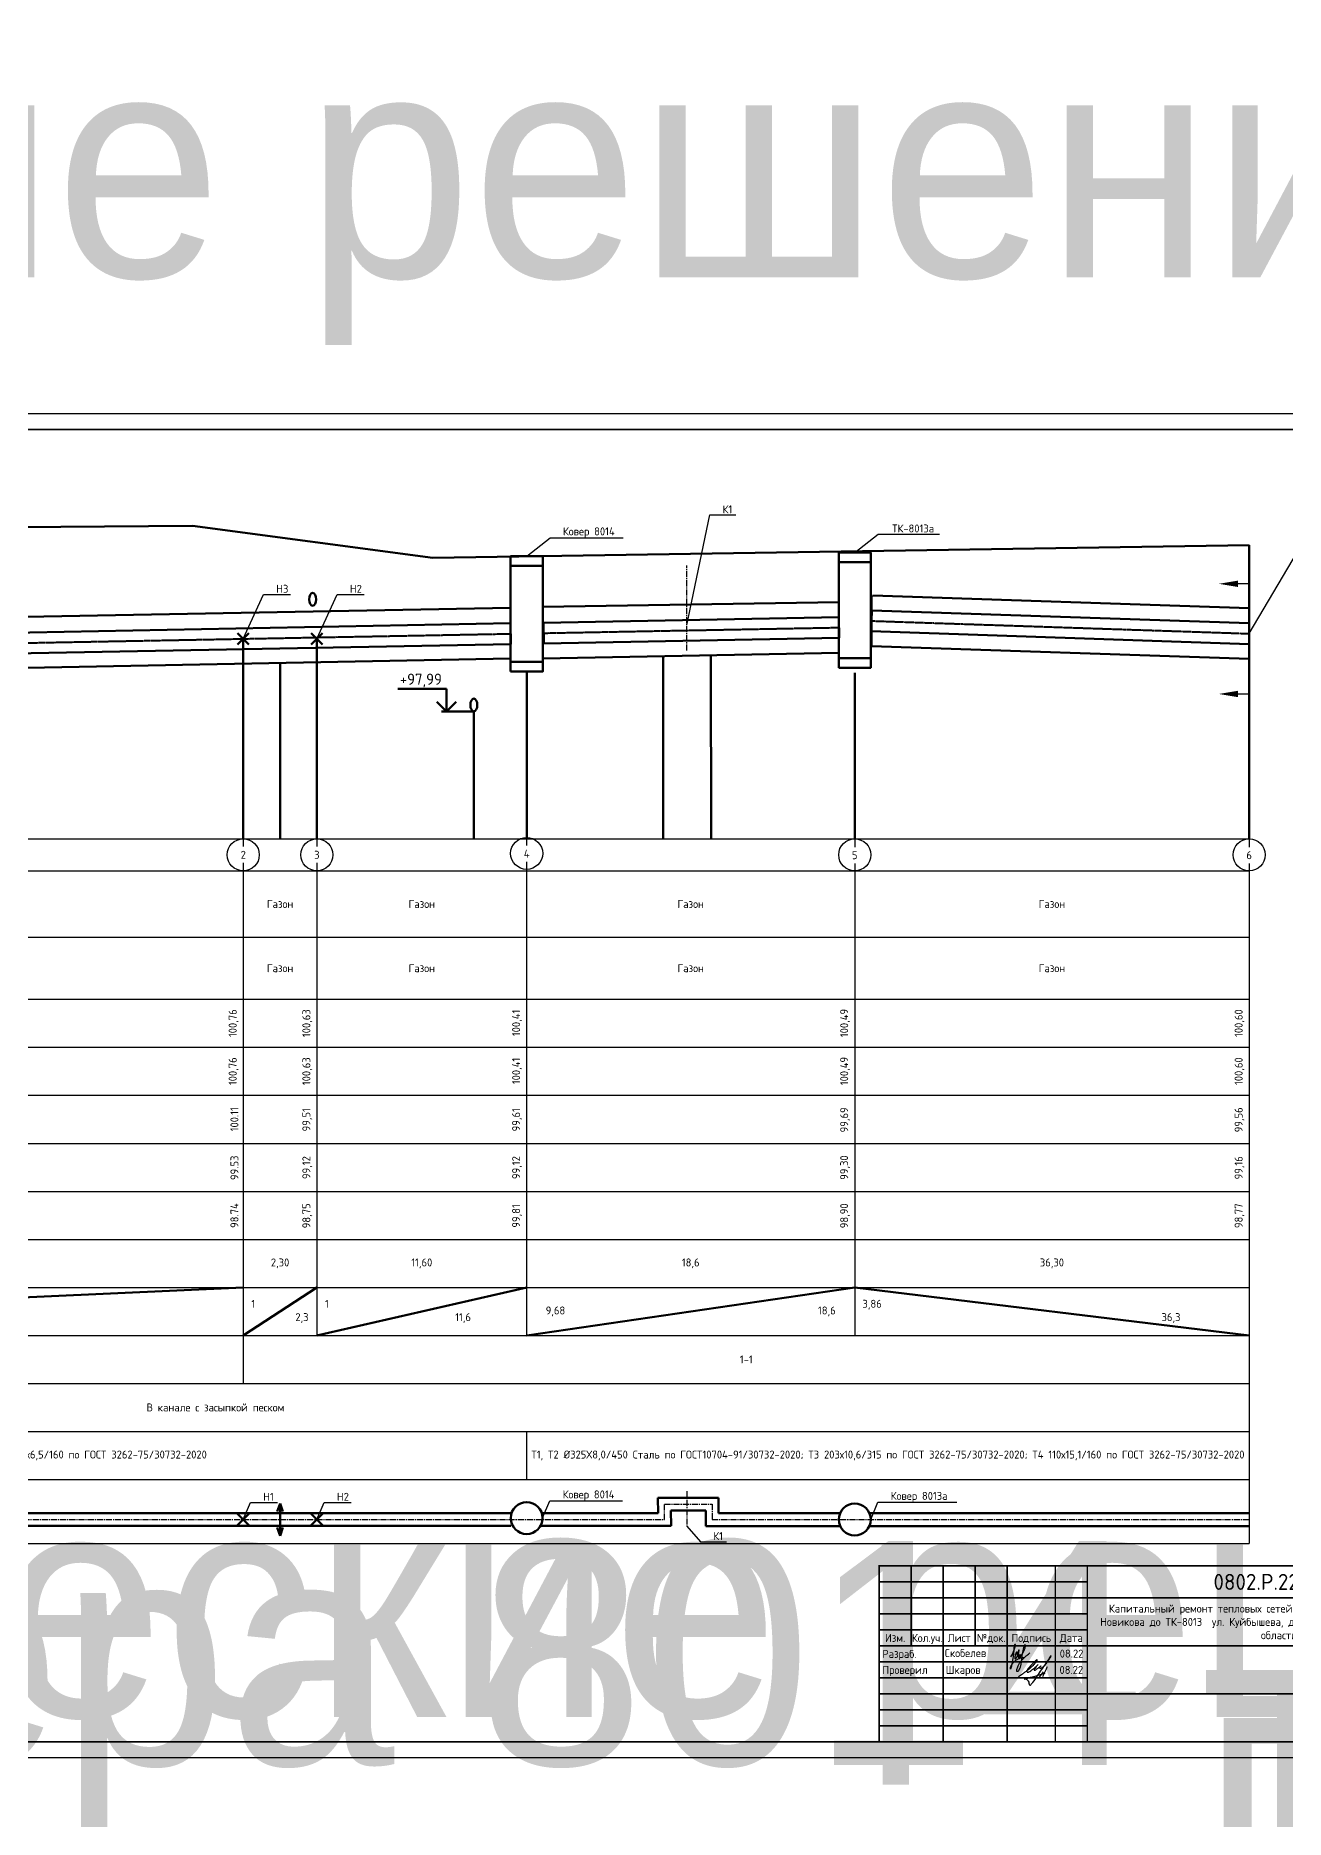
# Model space of a CAD drawing. Header units: metres. Extents: x 1981 to 7362, y 1229 to 3678.
# Drawn here: x 4073 to 4464, y 2857 to 3414 of the extents above; entities that cross this region are included whole.
import ezdxf
from ezdxf import colors
from ezdxf.entities.mleader import LeaderData, LeaderLine
from ezdxf.enums import TextEntityAlignment as Align
from ezdxf.math import Vec2, Vec3

# ---------------------------------------------------------------- set-up
doc = ezdxf.new("R2018")
doc.units = ezdxf.units.M
doc.linetypes.add('CENTER2', pattern=[28.575, 19.05, -3.175, 3.175, -3.175])
for name, color, linetype, lineweight in [('M-EQPM', 50, 'Continuous', 18), ('Основной', 255, 'Continuous', 50), ('Ось', 2, 'CENTER2', 40), ('Подписи', 7, 'Continuous', 30), ('Размерный', 4, 'Continuous', 30)]:
    doc.layers.add(name, color=color, linetype=linetype, lineweight=lineweight)
doc.layers.add('Форматы', color=7, linetype='Continuous')
doc.styles.add('GOST', font='GOST.shx', dxfattribs={"oblique": 15})
doc.styles.add('GOST-2.304_Type-B', font='GOST Common.ttf')
doc.styles.get("Standard").update_dxf_attribs({"font": 'GOST Common.ttf'})

# ---------------------------------------------------------------- blocks, each defined once
blk = doc.blocks.new('*T16')
at = {"layer": 'Основной', "color": 0, "linetype": 'ByBlock', "lineweight": -2, "transparency": 16777216}
for p, q in [((0, 0), (730.95, 0)), ((0, 0), (0, -220.13)), ((60, 0), (60, -220.13)), ((416.84, 0), (416.84, -170.13)), ((439.84, 0), (439.84, -155.13)), ((505.34, 0), (505.34, -155.13)), ((607.78, 0), (607.78, -155.13)), ((730.95, 0), (730.95, -220.13)), ((0, -10), (730.95, -10)), ((85.34, -10), (85.34, -220.13)), ((0, -30.72), (730.95, -30.72)), ((0, -50.13), (730.95, -50.13)), ((0, -65.13), (730.95, -65.13)), ((0, -80.13), (730.95, -80.13)), ((0, -95.13), (730.95, -95.13)), ((0, -110.13), (730.95, -110.13)), ((0, -125.13), (730.95, -125.13)), ((0, -140.13), (730.95, -140.13)), ((0, -155.13), (730.95, -155.13)), ((0, -170.13), (730.95, -170.13)), ((0, -185.13), (730.95, -185.13)), ((505.34, -185.13), (505.34, -200.13)), ((0, -200.13), (730.95, -200.13)), ((0, -220.13), (730.95, -220.13))]:
    blk.add_line(p, q, dxfattribs=at)
at = {"layer": 'Основной', "color": 0, "transparency": 16777216}
for s, insert, char_height, width, attachment_point in [('Характерные точки', (30, -5), 2.5, 57, 5), ('Существующие покрытие', (30, -20.36), 2.5, 57, 5), ('Газон', (251.09, -20.36), 2.5, 330.5, 5), ('Газон', (428.34, -20.36), 2.5, 22, 5), ('Газон', (472.59, -20.36), 2.5, 64.5, 5), ('Газон', (556.56, -20.36), 2.5, 101.4384, 5), ('Газон', (669.36, -20.36), 2.5, 122.1622, 5), ('Проектируемое покрытие', (30, -40.42), 2.5, 57, 5), ('Газон', (251.09, -40.42), 2.5, 330.5, 5), ('Газон', (428.34, -40.42), 2.5, 22, 5), ('Газон', (472.59, -40.42), 2.5, 64.5, 5), ('Газон', (556.56, -40.42), 2.5, 101.4384, 5), ('Газон', (669.36, -40.42), 2.5, 122.1622, 5), ('Проектная отметка   земли, м', (30, -57.63), 2.5, 57, 5), ('Натуральная отметка земли, м', (30, -72.63), 2.5, 57, 5), ('Отметка верха лотка трубы, м', (30, -87.63), 2.5, 57, 5), ('Отметка оси трубопровода, м', (30, -102.63), 2.5, 57, 5), ('Отметка низа лотка, м', (30, -117.63), 2.5, 57, 5), ('Расстояние между характерными точками, м', (30, -132.63), 2.5, 57, 5), ('66,30', (251.09, -132.63), 2.5, 328.5, 5), ('2,30', (428.34, -132.63), 2.5, 20, 5), ('11,60', (472.59, -132.63), 2.5, 62.5, 5), ('18,6', (556.56, -132.63), 2.5, 99.4384, 5), ('36,30', (669.36, -132.63), 2.5, 120.1622, 5), ('\\A1;Уклон°/{\\H0.7x;\\S^ 00;}                        Длинна,м', (30, -147.63), 2.5, 57.4278, 5), ('10,86                                                                                                                                                                                                                                   66,3', (251.09, -147.63), 2.5, 328.5, 5), ('1                                                                                                                                                                                                                          2,3', (428.34, -147.63), 2.5, 20, 5), ('1                                                          11,6', (472.59, -147.63), 2.5, 62.5, 5), ('3,86                                                                                                                             36,3', (669.36, -147.63), 2.5, 120.1622, 5), ('9,68                                                    18,6', (556.56, -147.63), 2.5, 99.4384, 5), ('Номер характерных разрезов', (30, -162.63), 2.5, 57, 5), ('2-2', (251.09, -162.63), 2.5, 328.5, 5), ('1-1', (573.9, -162.63), 2.5, 311.1006, 5), ('Тип прокладки', (30, -177.63), 2.5, 57, 5), ('В канале с засыпкой песком', (408.15, -177.63), 2.5, 642.6006, 5), ('Размер и материал трубы по ГОСТу', (30, -192.63), 2.5, 57, 5), ('Т1, Т2 %%C273х7,0/400 Сталь по ГОСТ10704-91/30732-2020; Т3 144х7,5/225 по ГОСТ 3262-75/30732-2020; Т4 101х6,5/160 по ГОСТ 3262-75/30732-2020', (295.34, -192.63), 2.5, 417, 5), ('Т1, Т2 %%C325Х8,0/450 Сталь по ГОСТ10704-91/30732-2020; Т3 203х10,6/315 по ГОСТ 3262-75/30732-2020; Т4 110х15,1/160 по ГОСТ 3262-75/30732-2020', (618.15, -192.63), 2.5, 222.6006, 5), ('Развернутый план теплосети', (1.5, -210.13), 3.5, 57, 4)]:
    blk.add_mtext(s, dxfattribs=dict(at, insert=insert, char_height=char_height, width=width, attachment_point=attachment_point))
at = {"layer": 'Основной', "color": 0, "transparency": 16777216, "char_height": 2.5, "width": 12, "attachment_point": 6, "rotation": 90}
for s, insert in [('100,77', (82.34, -53.26)), ('100,76', (413.84, -53.27)), ('100,63', (436.84, -53.27)), ('100,41', (502.34, -53.39)), ('100,49', (604.78, -53.14)), ('100,60', (727.95, -53.27)), ('100,77', (82.34, -68.26)), ('100,76', (413.84, -68.27)), ('100,63', (436.84, -68.27)), ('100,41', (502.34, -68.39)), ('100,49', (604.78, -68.14)), ('100,60', (727.95, -68.27)), ('99,23', (82.34, -83.89)), ('100.11', (414.09, -83.83)), ('99,51', (436.84, -84.14)), ('99,61', (502.34, -84.14)), ('99,69', (604.78, -83.89)), ('99,56', (727.95, -83.89)), ('98,81', (82.34, -99.14)), ('99.53', (414.09, -98.96)), ('99,12', (436.84, -99.14)), ('99,12', (502.34, -99.14)), ('99,30', (604.78, -98.89)), ('99,16', (727.95, -99.14)), ('98,41', (82.34, -114.02)), ('98.74', (414.09, -113.83)), ('98,75', (436.84, -113.89)), ('99,81', (502.34, -114.14)), ('98,90', (604.78, -113.89)), ('98,77', (727.95, -113.89))]:
    blk.add_mtext(s, dxfattribs=dict(at, insert=insert))
blk = doc.blocks.new('*U24')
at = {"layer": 'Основной'}
for p, q in [((0, -3.25), (0, 3.25)), ((0, 3.25), (414.79, 3.25)), ((414.79, 3.25), (414.79, -3.25)), ((414.79, -3.25), (0, -3.25))]:
    blk.add_line(p, q, dxfattribs=at)
at = {"layer": 'Ось', "ltscale": 0.02}
blk.add_line((0, 0), (414.79, 0), dxfattribs=at)
at = {"layer": 'Подписи', "flags": 1}
for tag, p in [('ПОЗИЦИЯ', (26.68, 1.39)), ('НАИМЕНОВАНИЕ', (26.85, -2.03)), ('ОБОЗНАЧЕНИЕ', (26.77, -5.58)), ('ПРИМЕЧАНИЕ', (26.93, -12.57)), ('МАССА_ЕД.,КГ.', (27.01, -9.32))]:
    blk.add_attdef(tag, p, '', height=2.5, dxfattribs=at)
blk = doc.blocks.new('_None')
blk = doc.blocks.new('*U147')
blk.add_lwpolyline([(0, 123), (891, 123), (891, -297), (0, -297)], close=True)
at = {"const_width": 0.5}
blk.add_lwpolyline([(20, 118), (886, 118), (886, -292), (20, -292)], close=True, dxfattribs=at)
for points in [[(701, -292), (701, -237), (886, -237)], [(711, -237), (711, -262)], [(721, -237), (721, -292)], [(731, -237), (731, -262)], [(741, -237), (741, -292)], [(756, -237), (756, -292)], [(766, -237), (766, -292)], [(701, -242), (766, -242)], [(701, -247), (766, -247)], [(766, -247), (886, -247)], [(701, -252), (766, -252)], [(701, -257), (766, -257)], [(701, -262), (886, -262)], [(701, -267), (766, -267)], [(701, -272), (766, -272)], [(701, -277), (766, -277)], [(766, -277), (886, -277)], [(701, -282), (766, -282)], [(701, -287), (766, -287)]]:
    blk.add_lwpolyline(points, dxfattribs=at)
at = {"style": 'GOST-2.304_Type-B'}
for s, height, p in [('0802.Р.22-ТС.3', 5, (826, -242)), ('Изм.', 2.5, (706, -259.5)), ('Кол.уч.', 2.5, (716, -259.5)), ('Лист', 2.5, (726, -259.5)), ('№док.', 2.5, (736, -259.5)), ('Подпись', 2.5, (748.5, -259.5)), ('Дата', 2.5, (761, -259.5))]:
    blk.add_text(s, height=height, dxfattribs=at).set_placement(p, align=Align.MIDDLE_CENTER)
for s, p in [('Разраб.', (702, -264.5)), ('Проверил', (702, -269.5))]:
    blk.add_text(s, height=2.5, dxfattribs=at).set_placement(p, align=Align.MIDDLE_LEFT)
at = {"insert": (826, -254.5), "char_height": 2.5, "width": 120, "attachment_point": 5, "style": 'GOST'}
blk.add_mtext('{\\fGOST Common|b0|i0|c204|p34;\\Q0;Капитальный ремонт тепловых сетей от т. А возле ТК-8015 по ул. Б. Новикова до ТК-8013  ул. Куйбышева, д. 24 в ГО г. Рыбинск Ярославской области}', dxfattribs=at)
at = {"style": 'GOST-2.304_Type-B'}
blk.add_attdef('РАЗРАБОТАЛ', text='', height=2.5, dxfattribs=at).set_placement((721.5, -264.22), align=Align.MIDDLE_LEFT)
at = {"style": 'GOST-2.304_Type-B', "flags": 8}
for tag, height, p in [('ДАТА', 2.5, (761.07, -264.4)), ('ЛИСТ', 3, (857.39, -271.92)), ('ЛИСТОВ', 3, (874.89, -271.92)), ('ФОРМАТ', 3, (851.97, -294.75))]:
    blk.add_attdef(tag, text='', height=height, dxfattribs=at).set_placement(p, align=Align.MIDDLE_CENTER)
at = {"style": 'GOST-2.304_Type-B'}
blk.add_attdef('ПРОВЕРИЛ', (721.75, -270.73), '', height=2.5, dxfattribs=at)
at = {"lineweight": 30, "flags": 104}
for tag, p in [('ТЕПЛОВЫЕ_СЕТИ', (801, -269.5)), ('ИМЯ_ЧЕРТЕЖА', (801, -284.5))]:
    blk.add_attdef(tag, text='', height=3, dxfattribs=at).set_placement(p, align=Align.MIDDLE_CENTER)
blk = doc.blocks.new('*U80')
at = {"layer": 'Основной'}
for p, q in [((0, -3.25), (0, 3.25)), ((0, 3.25), (92.25, 3.25)), ((92.25, 3.25), (92.25, -3.25)), ((92.25, -3.25), (0, -3.25))]:
    blk.add_line(p, q, dxfattribs=at)
at = {"layer": 'Ось', "ltscale": 0.02}
blk.add_line((0, 0), (92.25, 0), dxfattribs=at)
at = {"layer": 'Подписи', "flags": 1}
for tag, p in [('ПОЗИЦИЯ', (26.68, 1.39)), ('НАИМЕНОВАНИЕ', (26.85, -2.03)), ('ОБОЗНАЧЕНИЕ', (26.77, -5.58)), ('ПРИМЕЧАНИЕ', (26.93, -12.57)), ('МАССА_ЕД.,КГ.', (27.01, -9.32))]:
    blk.add_attdef(tag, p, '', height=2.5, dxfattribs=at)
blk = doc.blocks.new('Skobelev')
at = {"color": 177, "lineweight": 30, "true_color": 0x293189}
for points in [[(-1.68, -0.45), (-1.4, 0.04), (-1.22, 0.44), (-1.09, 0.78), (-1, 1.03), (-0.84, 1.44), (-0.74, 1.72), (-0.66, 2.01), (-0.6, 2.25), (-0.63, 2.46), (-0.71, 2.49), (-0.8, 2.44), (-0.87, 2.29), (-0.92, 2.05), (-0.97, 1.72), (-0.98, 1.38), (-1, 1.03), (-1.06, 0.66), (-1.08, 0.32), (-1.14, -0.18), (-1.22, -0.78), (-1.3, -1.21), (-1.35, -1.71), (-1.46, -2.17), (-1.52, -2.5), (-1.59, -2.81), (-1.65, -3.01), (-1.72, -3.2), (-1.78, -3.36), (-1.81, -3.4), (-1.83, -3.37), (-1.82, -3.24), (-1.79, -3.08), (-1.71, -2.85), (-1.66, -2.67), (-1.56, -2.43), (-1.36, -2.11), (-1.14, -1.87), (-0.64, -1.39), (-0.06, -1.01), (0.2, -0.88), (0.45, -0.79), (0.8, -0.7), (1.15, -0.64), (1.5, -0.65)], [(-0.21, 0.42), (-0.23, 0.43), (-0.26, 0.38), (-0.27, 0.3), (-0.27, 0.19), (-0.26, 0.12), (-0.2, 0.17), (-0.17, 0.3), (-0.15, 0.42), (-0.16, 0.56), (-0.21, 0.69), (-0.34, 0.65), (-0.44, 0.53), (-0.55, 0.31), (-0.63, 0.09), (-0.66, -0.09), (-0.71, -0.29), (-0.74, -0.51), (-0.76, -0.67), (-0.75, -0.82), (-0.67, -0.93), (-0.57, -0.93), (-0.43, -0.79), (-0.32, -0.59), (-0.21, -0.35), (-0.02, -0.02), (0.06, 0.12), (0.11, 0.23), (0.19, 0.45), (0.2, 0.67), (0.23, 0.85), (0.29, 1.09), (0.2, 1.19), (0.17, 1.17), (0.11, 1.08), (0.08, 0.9), (0.05, 0.69), (0.04, 0.41), (0.01, -0.02), (0.01, -0.21), (0, -0.33), (-0.02, -0.56), (0.01, -0.45), (0.06, -0.41), (0.17, -0.34), (0.24, -0.24), (0.29, -0.12), (0.28, -0.02), (0.21, 0), (0.17, -0.14), (0.14, -0.26), (0.12, -0.4), (0.1, -0.5), (0.12, -0.6), (0.17, -0.68), (0.27, -0.69), (0.34, -0.56), (0.41, -0.42), (0.47, -0.3), (0.5, -0.17), (0.47, -0.07), (0.43, -0.07), (0.39, -0.1), (0.35, -0.2), (0.32, -0.32), (0.3, -0.46), (0.3, -0.55), (0.31, -0.64), (0.36, -0.67), (0.42, -0.65), (0.47, -0.6), (0.51, -0.51), (0.56, -0.41), (0.59, -0.31), (0.63, -0.2), (0.67, -0.11), (0.71, -0.01), (0.69, 0.04), (0.63, 0.03), (0.59, -0.04), (0.55, -0.13), (0.53, -0.2), (0.5, -0.3), (0.47, -0.4), (0.48, -0.47), (0.49, -0.54), (0.54, -0.55), (0.57, -0.48), (0.66, -0.35), (0.74, -0.17), (0.91, 0.06), (1.03, 0.25), (1.16, 0.48), (1.26, 0.66), (1.37, 0.87), (1.48, 1.07), (1.58, 1.31), (1.69, 1.6), (1.74, 1.88), (1.77, 2.12), (1.74, 2.38), (1.68, 2.4), (1.55, 2.32), (1.46, 2.17), (1.39, 1.94), (1.28, 1.6), (1.22, 1.32), (1.18, 1.03), (1.07, 0.58), (1.04, 0.34), (0.95, -0.07), (0.92, -0.36), (0.82, -0.98), (0.78, -1.51), (0.68, -2.13), (0.63, -2.56), (0.55, -2.82), (0.43, -3.16), (0.2, -3.59), (-0.03, -3.94), (-0.24, -3.97), (-0.27, -3.76), (-0.24, -3.49), (-0.14, -3.06), (0.06, -2.58), (0.34, -2), (0.65, -1.6), (1.06, -1.1), (1.63, -0.57), (2.11, -0.11), (2.86, 0.49)]]:
    blk.add_spline(points, degree=3, dxfattribs=at)
blk = doc.blocks.new('подпись')
at = {"lineweight": 30}
for points in [[(-0.82, -1.23), (-0.21, -0.8), (0.43, -0.36), (0.86, -0.08), (1.32, 0.25), (2, 0.77), (2.8, 1.4), (3.27, 1.83), (3.84, 2.36), (4.46, 3.07), (5.01, 3.73), (5.08, 3.95), (5.01, 4.03), (4.91, 4), (4.76, 3.88), (4.33, 3.49), (3.4, 2.58), (2.34, 1.43), (1.83, 0.48), (1.87, 0.23), (1.99, 0.16), (2.17, 0.16), (2.41, 0.25), (3.02, 0.6), (3.71, 1.09), (4.34, 1.62), (5.32, 2.55), (4.75, 1.98), (4.27, 1.36), (4.08, 1.05), (4.07, 0.85), (4.11, 0.78), (4.25, 0.78), (4.42, 0.84), (4.78, 1.05), (5.16, 1.3), (5.47, 1.51), (5.72, 1.73), (6.05, 1.99), (6.23, 2.18), (5.94, 1.88), (5.8, 1.63), (5.8, 1.5), (5.89, 1.44), (6.13, 1.46), (6.57, 1.6), (6.9, 1.79), (7.5, 2.39), (8.04, 3.08), (8.61, 3.92), (9.15, 4.76), (9.43, 5.33), (8, 3.26), (6.29, 0.88), (3.58, -3.07), (3.05, -3.8), (2.85, -4.05), (2.49, -2.98), (2.12, -2.39), (1.3, -1.96), (1.02, -2.03), (2.91, -1.44), (4.7, -0.96), (7.51, -0.15)], [(6.86, 0.23), (5.67, -1.43)], [(8.19, 1.85), (6.68, -1.27)]]:
    blk.add_spline(points, degree=3, dxfattribs=at)
blk = doc.blocks.new('Подпись Леха')
at = {"color": 18, "true_color": 0x000000}
blk.add_blockref('подпись', (2.7, 0.11), dxfattribs=at)
blk = doc.blocks.new('Подписи')
blk.add_blockref('Подпись Леха', (2009.44, 1828.93))
at = {"layer": 'M-EQPM', "lineweight": 50, "xscale": 1.307815025212856, "yscale": 1.307815025212856, "zscale": 1.307815025212856}
blk.add_blockref('Skobelev', (2011.19, 1834.6), dxfattribs=at)
blk = doc.blocks.new('*U145')
at = {"style": 'GOST-2.304_Type-B'}
blk.add_attdef('РАЗРАБОТАЛ', text='', height=2.5, dxfattribs=at).set_placement((424.5, -264.22), align=Align.MIDDLE_LEFT)
at = {"style": 'GOST-2.304_Type-B', "flags": 8}
for tag, height, p in [('ДАТА', 2.5, (464.07, -264.4)), ('ЛИСТ', 3, (560.39, -271.92)), ('ЛИСТОВ', 3, (577.89, -271.92)), ('ФОРМАТ', 3, (554.97, -294.75))]:
    blk.add_attdef(tag, text='', height=height, dxfattribs=at).set_placement(p, align=Align.MIDDLE_CENTER)
at = {"style": 'GOST-2.304_Type-B'}
blk.add_attdef('ПРОВЕРИЛ', (424.75, -270.73), '', height=2.5, dxfattribs=at)
at = {"lineweight": 30, "flags": 104}
for tag, p in [('ТЕПЛОВЫЕ_СЕТИ', (504, -269.5)), ('ИМЯ_ЧЕРТЕЖА', (504, -284.5))]:
    blk.add_attdef(tag, text='', height=3, dxfattribs=at).set_placement(p, align=Align.MIDDLE_CENTER)
blk = doc.blocks.new('*U163')
at = {"style": 'GOST-2.304_Type-B'}
blk.add_attdef('РАЗРАБОТАЛ', text='', height=2.5, dxfattribs=at).set_placement((250.5, -264.22), align=Align.MIDDLE_LEFT)
at = {"style": 'GOST-2.304_Type-B', "flags": 8}
for tag, height, p in [('ДАТА', 2.5, (290.07, -264.4)), ('ЛИСТ', 3, (386.39, -271.92)), ('ЛИСТОВ', 3, (403.89, -271.92)), ('ФОРМАТ', 3, (380.97, -294.75))]:
    blk.add_attdef(tag, text='', height=height, dxfattribs=at).set_placement(p, align=Align.MIDDLE_CENTER)
at = {"style": 'GOST-2.304_Type-B'}
blk.add_attdef('ПРОВЕРИЛ', (250.75, -270.73), '', height=2.5, dxfattribs=at)
at = {"lineweight": 30, "flags": 104}
for tag, p in [('ТЕПЛОВЫЕ_СЕТИ', (330, -269.5)), ('ИМЯ_ЧЕРТЕЖА', (330, -284.5))]:
    blk.add_attdef(tag, text='', height=3, dxfattribs=at).set_placement(p, align=Align.MIDDLE_CENTER)

msp = doc.modelspace()

# ---------------------------------------------------------------- linework, layer by layer
msp.add_circle((4138.169, 3158.214), 5)
at = {"layer": 'Основной'}
for p, q in [((4334.27, 3228.03), (4334.489, 3234.526)), ((4334.489, 3234.526), (4452.27, 3230.555)), ((4452.27, 3224.051), (4334.27, 3228.03)), ((4267.701, 2952.557), (4267.657, 2957.393)), ((4267.657, 2957.393), (4286.558, 2957.393)), ((4271.739, 2948.559), (4271.694, 2953.393)), ((4271.694, 2953.393), (4282.57, 2953.393)), ((4282.57, 2953.393), (4282.586, 2948.557)), ((4286.558, 2957.393), (4286.573, 2952.557)), ((3806.669, 2952.573), (4221.71, 2952.573)), ((3806.669, 2948.573), (4221.71, 2948.573)), ((4230.999, 2948.571), (4271.739, 2948.559)), ((4231.405, 2952.573), (4267.701, 2952.573)), ((4282.586, 2948.556), (4324.595, 2948.543)), ((4286.573, 2952.557), (4324.453, 2952.573)), ((4333.654, 2948.54), (4452.27, 2948.522)), ((4333.669, 2952.573), (4452.27, 2952.573))]:
    msp.add_line(p, q, dxfattribs=at)
at = {"layer": 'Основной', "color": 2, "linetype": 'CENTER2', "lineweight": 25, "ltscale": 0.1}
for p, q in [((4269.673, 2950.557), (4269.673, 2955.393)), ((4269.673, 2955.393), (4284.567, 2955.393)), ((4284.567, 2955.393), (4284.567, 2950.557))]:
    msp.add_line(p, q, dxfattribs=at)
at = {"layer": 'Основной'}
for points in [[(3806.669, 3258.614), (4122.325, 3261.014)], [(4122.325, 3261.014), (4197.325, 3251.014), (4452.27, 3254.895)], [(4221.669, 3248.461), (4221.669, 3251.461), (4231.669, 3251.461), (4231.669, 3248.461), (4221.669, 3248.461)], [(4221.669, 3218.461), (4221.669, 3248.461), (4231.669, 3248.461), (4231.669, 3218.461), (4221.669, 3218.461)], [(4324.108, 3249.613), (4324.108, 3252.613), (4334.108, 3252.613), (4334.108, 3249.613), (4324.108, 3249.613)], [(4324.108, 3219.613), (4324.108, 3249.613), (4334.108, 3249.613), (4334.108, 3219.613), (4324.108, 3219.613)], [(4231.669, 3235.36), (4231.669, 3219.561), (4324.108, 3221.315), (4324.108, 3237.114), (4231.701, 3235.713)], [(4334.379, 3239.178), (4334.379, 3223.379), (4452.27, 3219.404)], [(4452.27, 3235.2), (4334.774, 3239.159)], [(3806.669, 3227.301), (3806.669, 3211.502), (4221.669, 3219.548), (4221.669, 3235.347), (3806.701, 3227.654)], [(4136.402, 3227.457), (4139.937, 3223.921)], [(4136.402, 3223.921), (4139.937, 3227.457)], [(4162.937, 3227.457), (4159.402, 3223.921)], [(4162.937, 3223.921), (4159.402, 3227.457)], [(4138.169, 3225.689), (4138.169, 3163.214)], [(4269.298, 3220.275), (4269.298, 3163.214)], [(4284.185, 3220.558), (4284.251, 3163.214)], [(4149.669, 3218.152), (4149.669, 3163.214)], [(4221.669, 3215.461), (4221.669, 3218.461), (4231.669, 3218.461), (4231.669, 3215.461), (4221.669, 3215.461)], [(4324.108, 3216.613), (4324.108, 3219.613), (4334.108, 3219.613), (4334.108, 3216.613), (4324.108, 3216.613)], [(4201.623, 3210.014), (4186.473, 3210.014)], [(4201.623, 3203.014), (4201.623, 3210.014)], [(4198.623, 3206.014), (4201.623, 3203.014), (4204.623, 3206.014)], [(4210.169, 3203.014), (4200.123, 3203.014)], [(4210.169, 3203.014), (4210.169, 3163.214)], [(3806.669, 3008.083), (4138.169, 3023.083)], [(4138.169, 3008.083), (4161.169, 3023.083)], [(4161.169, 3008.083), (4226.669, 3023.083)], [(4226.669, 3008.083), (4329.108, 3023.083)], [(4329.108, 3023.083), (4452.27, 3008.083)], [(4149.669, 2955.628), (4148.8, 2953.101)], [(4149.669, 2950.573), (4149.669, 2955.628)], [(4149.669, 2955.628), (4150.538, 2953.101)], [(4136.402, 2952.341), (4139.937, 2948.805)], [(4136.402, 2948.805), (4139.937, 2952.341)], [(4149.669, 2945.517), (4148.8, 2948.045)], [(4149.669, 2950.573), (4149.669, 2945.517)], [(4149.669, 2945.517), (4150.538, 2948.045)], [(4159.402, 2952.341), (4162.937, 2948.805)], [(4159.402, 2948.805), (4162.937, 2952.341)]]:
    msp.add_lwpolyline(points, dxfattribs=at)
at = {"layer": 'Основной', "color": 2, "linetype": 'CENTER2', "lineweight": 25, "ltscale": 0.1}
for points in [[(4276.669, 3222.043), (4276.669, 3248.568)], [(4276.669, 2959.478), (4276.669, 2948.557)], [(3806.669, 2950.573), (4269.673, 2950.573)], [(4284.567, 2950.573), (4452.27, 2950.573)]]:
    msp.add_lwpolyline(points, dxfattribs=at)
at = {"layer": 'Основной'}
for centre in [(4226.669, 2951.032), (4329.108, 2950.573)]:
    msp.add_circle(centre, 4.98, dxfattribs=at)
for centre in [(4159.843, 3238.007), (4210.169, 3205.014)]:
    msp.add_ellipse(centre, major_axis=(0, -2), ratio=0.537061, dxfattribs=at)
at = {"layer": 'Ось', "ltscale": 0.02}
msp.add_line((4334.379, 3231.278), (4452.27, 3227.303), dxfattribs=at)
at = {"layer": 'Размерный', "color": 7, "lineweight": 30}
msp.add_lwpolyline([(4448.769, 3208.446), (4452.263, 3208.445), (4452.271, 3225.656), (4452.263, 3242.868), (4448.769, 3242.867)], dxfattribs=at)
for points in [[(4448.77, 3241.87), (4442.789, 3242.864), (4448.769, 3243.863)], [(4448.77, 3209.443), (4442.789, 3208.449), (4448.769, 3207.45)]]:
    msp.add_solid(points, dxfattribs=at)

# ---------------------------------------------------------------- block references
at = {"rotation": 1.086325821745965}
msp.add_blockref('*U24', (3806.941, 3219.408), dxfattribs=at)
for name, p in [('*T16', (3721.325, 3163.214)), ('Подписи', (2368.897, 1073.698))]:
    msp.add_blockref(name, p)
at = {"layer": 'Основной', "color": 2, "linetype": 'CENTER2', "lineweight": 25, "ltscale": 0.1, "rotation": 1.086325821745965}
msp.add_blockref('*U80', (4231.941, 3227.467), dxfattribs=at)
at = {"layer": 'Форматы'}
ref = msp.add_blockref('*U163', (2922.709, 3678.059), dxfattribs=at)
lines = msp.add_mtext('Тепломеханические решения тепловых сетей', dxfattribs={"layer": '0', "insert": (3252.709, 3408.559), "char_height": 70, "attachment_point": 1})
ref.add_attrib('ТЕПЛОВЫЕ_СЕТИ', '', (3252.709, 3408.559), dxfattribs={"flags": 104}).embed_mtext(lines)
ref = msp.add_blockref('*U147', (3635.737, 3173.099), dxfattribs=at)
lines = msp.add_mtext('Продольный профиль', dxfattribs={"layer": '0', "insert": (4436.737, 2888.599), "char_height": 70, "attachment_point": 1})
ref.add_attrib('ИМЯ_ЧЕРТЕЖА', '', (4436.737, 2888.599), dxfattribs={"flags": 104}).embed_mtext(lines)
lines = msp.add_mtext('Тепломеханические решения тепловых сетей', dxfattribs={"layer": '0', "insert": (4436.737, 2903.599), "char_height": 70, "attachment_point": 1})
ref.add_attrib('ТЕПЛОВЫЕ_СЕТИ', '', (4436.737, 2903.599), dxfattribs={"flags": 104}).embed_mtext(lines)
ref.add_attrib('ДАТА', '08.22', dxfattribs={"layer": '0', "height": 2.5, "style": 'GOST-2.304_Type-B'}).set_placement((4396.811, 2908.698), align=Align.MIDDLE_CENTER)
ref.add_attrib('РАЗРАБОТАЛ', 'Скобелев', dxfattribs={"layer": '0', "height": 2.5, "style": 'GOST-2.304_Type-B'}).set_placement((4357.237, 2908.875), align=Align.MIDDLE_LEFT)
ref.add_attrib('ПРОВЕРИЛ', 'Шкаров', (4357.486, 2902.37), dxfattribs={"layer": '0', "height": 2.5, "style": 'GOST-2.304_Type-B'})

# ---------------------------------------------------------------- texts
at = {"layer": 'Основной', "style": 'GOST-2.304_Type-B'}
msp.add_text('+97,99', height=3.5, dxfattribs=at).set_placement((4187.073, 3211.303, 437.661))
at = {"layer": 'Основной', "insert": (4396.737, 2903.599), "char_height": 2.5, "attachment_point": 5}
msp.add_mtext_dynamic_manual_height_columns('08.22', width=10, gutter_width=12.5, heights=[0], dxfattribs=at)

# ---------------------------------------------------------------- leaders
at = {"lineweight": 25}
ml = msp.add_multileader_mtext('Standard', dxfattribs=at)
ml.set_content('Граница \\Pпроектирования', color=256)
ml.set_leader_properties()
ml.set_arrow_properties(name='NONE')
ml.build(insert=Vec2(0, 0))
ml.multileader.update_dxf_attribs({"text_left_attachment_type": 6, "text_right_attachment_type": 6, "dogleg_length": 2, "arrow_head_size": 2.5})
ctx = ml.context
ctx.base_point, ctx.char_height, ctx.arrow_head_size, ctx.plane_origin = Vec3(4475.372, 3263.06), 2.5, 2.5, Vec3(4452.27, 3227.303)
ctx.left_attachment, ctx.right_attachment, ctx.text_align_type = 6, 6, 1
notes = []
notes.append((ctx, [(0, (1, 1, 0), (4473.372, 3263.06), (1, 0), 2, [(0, [(4452.27, 3227.303)], 0, [])])]))
ctx.mtext.insert, ctx.mtext.alignment, ctx.mtext.flow_direction = Vec3(4489.747, 3266.31), 2, 5
at = {"layer": 'Основной', "lineweight": 25}
ml = msp.add_multileader_mtext('Standard', dxfattribs=at)
ml.set_content('К1', color=256)
ml.set_leader_properties()
ml.set_arrow_properties(name='NONE')
ml.build(insert=Vec2(0, 0))
ml.multileader.update_dxf_attribs({"text_left_attachment_type": 6, "text_right_attachment_type": 6, "dogleg_length": 2, "arrow_head_size": 2.5})
ctx = ml.context
ctx.base_point, ctx.char_height, ctx.arrow_head_size, ctx.plane_origin = Vec3(4285.845, 3264.359), 2.5, 2.5, Vec3(4276.669, 3252.201)
ctx.left_attachment, ctx.right_attachment = 6, 6
notes.append((ctx, [(0, (1, 1, 0), (4283.845, 3264.359), (1, 0), 2, [(0, [(4276.669, 3229.944)], 0, [])])]))
ctx.mtext.insert, ctx.mtext.flow_direction = Vec3(4287.845, 3267.359), 5
ml = msp.add_multileader_mtext('Standard', dxfattribs=at)
ml.set_content('Ковер 8014', color=256)
ml.set_leader_properties()
ml.set_arrow_properties(name='NONE')
ml.build(insert=Vec2(0, 0))
ml.multileader.update_dxf_attribs({"text_left_attachment_type": 6, "text_right_attachment_type": 6, "dogleg_length": 2, "arrow_head_size": 2.5})
ctx = ml.context
ctx.base_point, ctx.char_height, ctx.arrow_head_size, ctx.plane_origin = Vec3(4236.018, 3257.237), 2.5, 2.5, Vec3(4228.354, 3251.994)
ctx.left_attachment, ctx.right_attachment, ctx.text_align_type = 6, 6, 1
notes.append((ctx, [(0, (1, 1, 0), (4234.018, 3257.237), (1, 0), 2, [(0, [(4226.669, 3251.461)], 0, [])])]))
ctx.mtext.insert, ctx.mtext.alignment, ctx.mtext.flow_direction = Vec3(4246.071, 3260.487), 2, 5
ml = msp.add_multileader_mtext('Standard', dxfattribs=at)
ml.set_content('ТК-8013а', color=256)
ml.set_leader_properties()
ml.set_arrow_properties(name='NONE')
ml.build(insert=Vec2(0, 0))
ml.multileader.update_dxf_attribs({"text_left_attachment_type": 6, "text_right_attachment_type": 6, "dogleg_length": 2, "arrow_head_size": 2.5})
ctx = ml.context
ctx.base_point, ctx.char_height, ctx.arrow_head_size, ctx.plane_origin = Vec3(4338.456, 3258.389), 2.5, 2.5, Vec3(4330.792, 3253.146)
ctx.left_attachment, ctx.right_attachment, ctx.text_align_type = 6, 6, 1
notes.append((ctx, [(0, (1, 1, 0), (4336.456, 3258.389), (1, 0), 2, [(0, [(4329.108, 3252.613)], 0, [])])]))
ctx.mtext.insert, ctx.mtext.alignment, ctx.mtext.flow_direction = Vec3(4347.331, 3261.389), 2, 5
ml = msp.add_multileader_mtext('Standard', dxfattribs=at)
ml.set_content('Н3', color=256)
ml.set_leader_properties()
ml.set_arrow_properties(name='NONE')
ml.build(insert=Vec2(0, 0))
ml.multileader.update_dxf_attribs({"text_left_attachment_type": 6, "text_right_attachment_type": 6, "dogleg_length": 2, "arrow_head_size": 2.5})
ctx = ml.context
ctx.base_point, ctx.char_height, ctx.arrow_head_size, ctx.plane_origin = Vec3(4146.462, 3239.54), 2.5, 2.5, Vec3(4138.169, 3225.689)
ctx.left_attachment, ctx.right_attachment = 6, 6
notes.append((ctx, [(0, (1, 1, 0), (4144.462, 3239.54), (1, 0), 2, [(0, [(4138.169, 3225.689)], 0, [])])]))
ctx.mtext.insert, ctx.mtext.flow_direction = Vec3(4148.462, 3242.54), 5
ml = msp.add_multileader_mtext('Standard', dxfattribs=at)
ml.set_content('Н2', color=256)
ml.set_leader_properties()
ml.set_arrow_properties(name='NONE')
ml.build(insert=Vec2(0, 0))
ml.multileader.update_dxf_attribs({"text_left_attachment_type": 6, "text_right_attachment_type": 6, "dogleg_length": 2, "arrow_head_size": 2.5})
ctx = ml.context
ctx.base_point, ctx.char_height, ctx.arrow_head_size, ctx.plane_origin = Vec3(4169.462, 3239.54), 2.5, 2.5, Vec3(4161.169, 3225.689)
ctx.left_attachment, ctx.right_attachment = 6, 6
notes.append((ctx, [(0, (1, 1, 0), (4167.462, 3239.54), (1, 0), 2, [(0, [(4161.169, 3225.689)], 0, [])])]))
ctx.mtext.insert, ctx.mtext.flow_direction = Vec3(4171.462, 3242.54), 5
ml = msp.add_multileader_mtext('Standard', dxfattribs=at)
ml.set_content('Н1', color=256)
ml.set_leader_properties()
ml.set_arrow_properties(name='NONE')
ml.build(insert=Vec2(0, 0))
ml.multileader.update_dxf_attribs({"text_left_attachment_type": 6, "text_right_attachment_type": 6, "dogleg_length": 2, "arrow_head_size": 2.5})
ctx = ml.context
ctx.base_point, ctx.char_height, ctx.arrow_head_size, ctx.plane_origin = Vec3(4142.414, 2955.928), 2.5, 2.5, Vec3(4138.169, 2950.573)
ctx.left_attachment, ctx.right_attachment = 6, 6
notes.append((ctx, [(0, (1, 1, 0), (4140.414, 2955.928), (1, 0), 2, [(0, [(4138.169, 2950.573)], 0, [])])]))
ctx.mtext.insert, ctx.mtext.flow_direction = Vec3(4144.414, 2958.928), 5
ml = msp.add_multileader_mtext('Standard', dxfattribs=at)
ml.set_content('Н2', color=256)
ml.set_leader_properties()
ml.set_arrow_properties(name='NONE')
ml.build(insert=Vec2(0, 0))
ml.multileader.update_dxf_attribs({"text_left_attachment_type": 6, "text_right_attachment_type": 6, "dogleg_length": 2, "arrow_head_size": 2.5})
ctx = ml.context
ctx.base_point, ctx.char_height, ctx.arrow_head_size, ctx.plane_origin = Vec3(4165.414, 2955.928), 2.5, 2.5, Vec3(4161.169, 2950.573)
ctx.left_attachment, ctx.right_attachment = 6, 6
notes.append((ctx, [(0, (1, 1, 0), (4163.414, 2955.928), (1, 0), 2, [(0, [(4161.169, 2950.573)], 0, [])])]))
ctx.mtext.insert, ctx.mtext.flow_direction = Vec3(4167.414, 2958.928), 5
ml = msp.add_multileader_mtext('Standard', dxfattribs=at)
ml.set_content('Ковер 8014', color=256)
ml.set_leader_properties()
ml.set_arrow_properties(name='NONE')
ml.build(insert=Vec2(0, 0))
ml.multileader.update_dxf_attribs({"text_left_attachment_type": 6, "text_right_attachment_type": 6, "dogleg_length": 2, "arrow_head_size": 2.5})
ctx = ml.context
ctx.base_point, ctx.char_height, ctx.arrow_head_size, ctx.plane_origin = Vec3(4235.894, 2956.422), 2.5, 2.5, Vec3(4231.649, 2951.066)
ctx.left_attachment, ctx.right_attachment = 6, 6
notes.append((ctx, [(0, (1, 1, 0), (4233.894, 2956.422), (1, 0), 2, [(0, [(4231.649, 2951.066)], 0, [])])]))
ctx.mtext.insert, ctx.mtext.flow_direction = Vec3(4237.894, 2959.672), 5
ml = msp.add_multileader_mtext('Standard', dxfattribs=at)
ml.set_content('Ковер 8013а', color=256)
ml.set_leader_properties()
ml.set_arrow_properties(name='NONE')
ml.build(insert=Vec2(0, 0))
ml.multileader.update_dxf_attribs({"text_left_attachment_type": 6, "text_right_attachment_type": 6, "dogleg_length": 2, "arrow_head_size": 2.5})
ctx = ml.context
ctx.base_point, ctx.char_height, ctx.arrow_head_size, ctx.plane_origin = Vec3(4338.333, 2955.963), 2.5, 2.5, Vec3(4334.088, 2950.608)
ctx.left_attachment, ctx.right_attachment = 6, 6
notes.append((ctx, [(0, (1, 1, 0), (4336.333, 2955.963), (1, 0), 2, [(0, [(4334.088, 2950.608)], 0, [])])]))
ctx.mtext.insert, ctx.mtext.flow_direction = Vec3(4340.333, 2959.213), 5
ml = msp.add_multileader_mtext('Standard', dxfattribs=at)
ml.set_content('К1', color=256)
ml.set_leader_properties()
ml.set_arrow_properties(name='NONE')
ml.build(insert=Vec2(0, 0))
ml.multileader.update_dxf_attribs({"text_left_attachment_type": 6, "text_right_attachment_type": 6, "dogleg_length": 2, "arrow_head_size": 2.5})
ctx = ml.context
ctx.base_point, ctx.char_height, ctx.arrow_head_size, ctx.plane_origin = Vec3(4282.935, 2943.654), 2.5, 2.5, Vec3(4276.669, 2948.557)
ctx.left_attachment, ctx.right_attachment = 6, 6
notes.append((ctx, [(0, (1, 1, 0), (4280.935, 2943.654), (1, 0), 2, [(0, [(4276.669, 2948.557)], 0, [])])]))
ctx.mtext.insert, ctx.mtext.flow_direction = Vec3(4284.935, 2946.654), 5
for ctx, leaders in notes:
    for number, flags, end, landing, length, lines in leaders:
        leader = LeaderData()
        leader.index, (leader.has_last_leader_line, leader.has_dogleg_vector, leader.attachment_direction) = number, flags
        leader.last_leader_point, leader.dogleg_vector, leader.dogleg_length = Vec3(end), Vec3(landing), length
        for number, points, colour, breaks in lines:
            line = LeaderLine()
            line.index, line.vertices, line.color, line.breaks = number, Vec3.list(points), colors.encode_raw_color(colour), breaks
            leader.lines.append(line)
        ctx.leaders.append(leader)

# ---------------------------------------------------------------- next in the draw order: texts
at = {"char_height": 2.5, "attachment_point": 5, "bg_fill": 3, "box_fill_scale": 1.5, "bg_fill_color": 256, "bg_fill_transparency": 0}
for s, width, insert in [('2', 5.65514, (4138.169, 3158.214)), ('3', 3.5, (4161.169, 3158.214)), ('4', 3.5, (4226.669, 3158.532)), ('5', 2.5, (4329.108, 3158.092)), ('6', 3.5, (4452.27, 3158.092))]:
    msp.add_mtext_dynamic_manual_height_columns(s, width=width, gutter_width=17.5, heights=[0], dxfattribs=dict(at, insert=insert))

# ---------------------------------------------------------------- next in the draw order: linework, layer by layer
for centre in [(4161.169, 3158.214), (4226.669, 3158.654), (4329.108, 3158.214), (4452.27, 3158.214)]:
    msp.add_circle(centre, 5)
at = {"layer": 'Основной'}
for points in [[(4452.27, 3254.895), (4452.27, 3163.214)], [(4161.169, 3225.689), (4161.169, 3163.214)], [(4226.669, 3215.461), (4226.669, 3163.654)], [(4329.108, 3215.021), (4329.108, 3163.214)]]:
    msp.add_lwpolyline(points, dxfattribs=at)

# ---------------------------------------------------------------- next in the draw order: block references
at = {"layer": 'Форматы'}
ref = msp.add_blockref('*U145', (2922.709, 3228.424), dxfattribs=at)
lines = msp.add_mtext('Тепловая камера 8014\\P (М1:50)', dxfattribs={"layer": '0', "insert": (3426.709, 2943.924), "char_height": 70, "attachment_point": 1})
ref.add_attrib('ИМЯ_ЧЕРТЕЖА', '', (3426.709, 2943.924), dxfattribs={"flags": 104}).embed_mtext(lines)
lines = msp.add_mtext('Тепломеханические решения тепловых сетей', dxfattribs={"layer": '0', "insert": (3426.709, 2958.924), "char_height": 70, "attachment_point": 1})
ref.add_attrib('ТЕПЛОВЫЕ_СЕТИ', '', (3426.709, 2958.924), dxfattribs={"flags": 104}).embed_mtext(lines)

doc.saveas('drawing.dxf')
